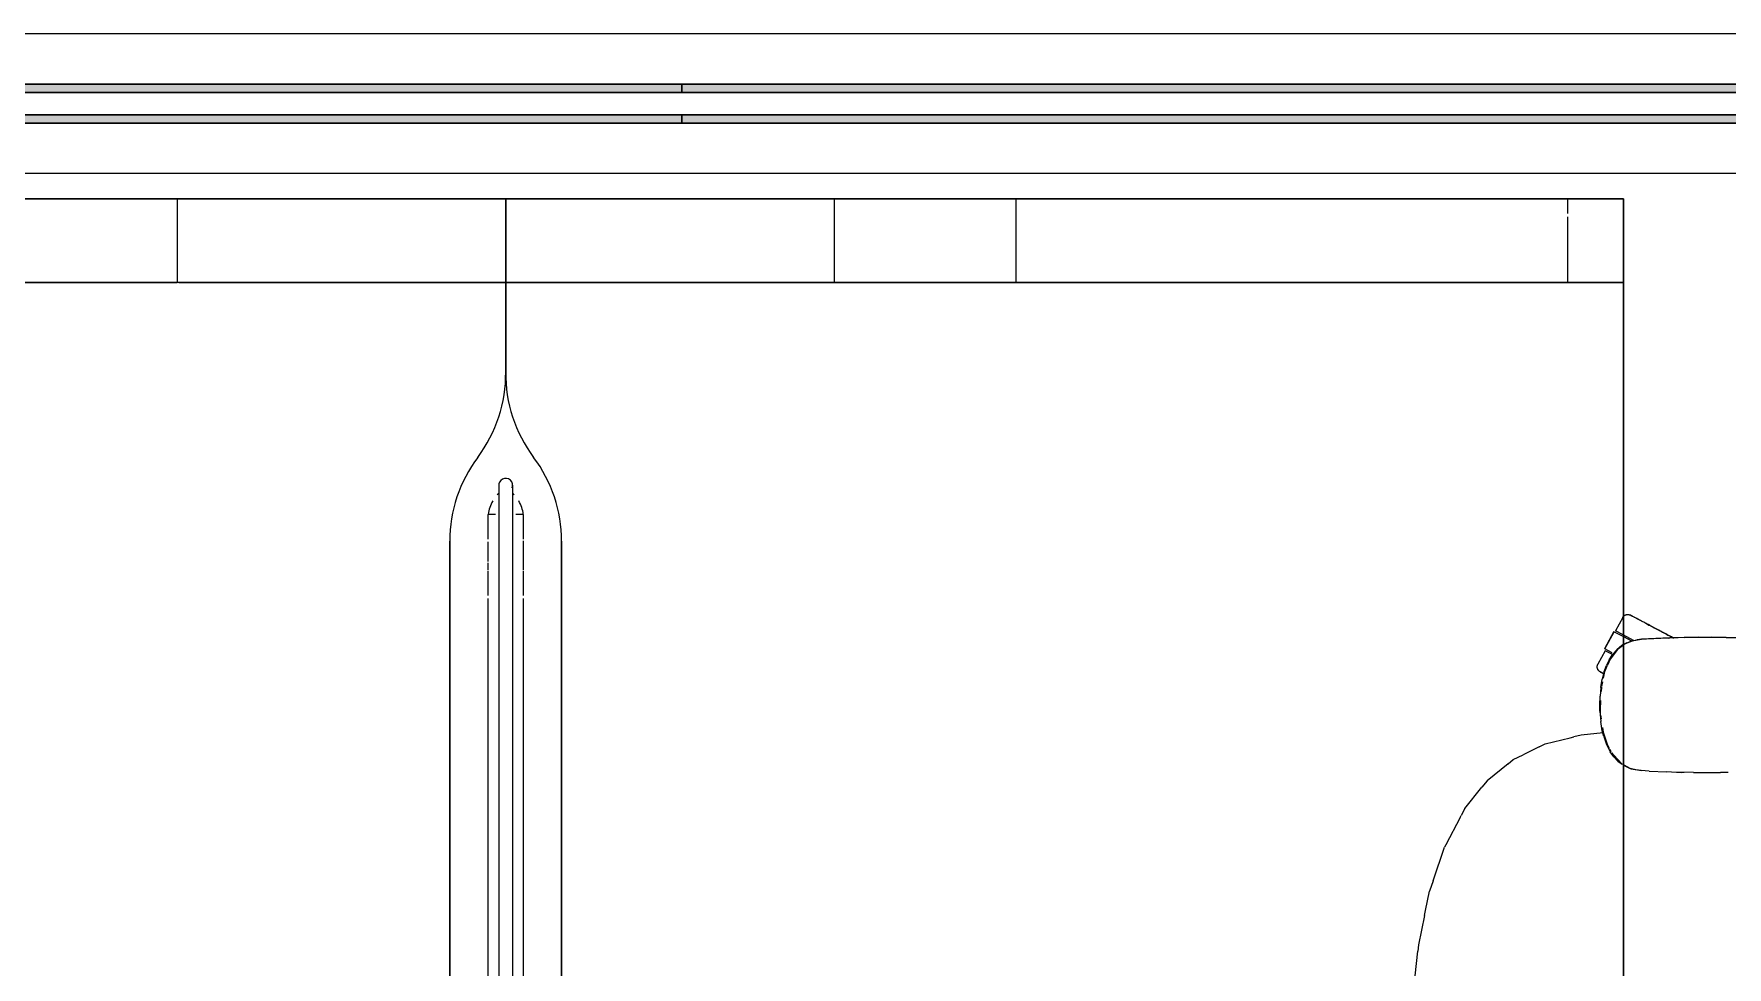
# Model space of a CAD drawing. Header units: millimetres. Extents: x 155927 to 326028, y -36033 to 97293.
# Drawn here: x 186189 to 187401, y 12940 to 13608 of the extents above; entities that cross this region are included whole.
import ezdxf

# ---------------------------------------------------------------- set-up
doc = ezdxf.new("R2010")
doc.units = ezdxf.units.MM
doc.header["$MEASUREMENT"] = 0
for name, color, linetype, lineweight in [('A-GLAZ-CURT', 7, 'CONTINUOUS', 9), ('A-GLAZ-CWMG', 7, 'CONTINUOUS', 9), ('G-IMPT', 8, 'CONTINUOUS', 9), ('I-FURN', 8, 'CONTINUOUS', 9)]:
    doc.layers.add(name, color=color, linetype=linetype, lineweight=lineweight)

msp = doc.modelspace()

# ---------------------------------------------------------------- hatches: boundary and pattern name
at = {"layer": 'A-GLAZ-CURT'}
h = msp.add_hatch(color=256, dxfattribs=at)
h.paths.add_polyline_path([(185802.8, 13571.6), (185802.8, 13565.6), (186652.8, 13565.6), (186652.8, 13571.6)], flags=0)
h.paths.add_polyline_path([(185802.8, 13549.6), (185802.8, 13543.6), (186652.8, 13543.6), (186652.8, 13549.6)], flags=0)
h = msp.add_hatch(color=256, dxfattribs=at)
h.paths.add_polyline_path([(187202.6, 13543.6), (187552.8, 13543.6), (187552.8, 13549.6), (186652.8, 13549.6), (186652.8, 13543.6)], flags=0)
h.paths.add_polyline_path([(187552.8, 13565.6), (187552.8, 13571.6), (186652.8, 13571.6), (186652.8, 13565.6), (187202.6, 13565.6)], flags=0)

# ---------------------------------------------------------------- linework, layer by layer
at = {"layer": 'A-GLAZ-CURT', "lineweight": 30}
for p, q in [((186652.8, 13571.6), (185802.8, 13571.6)), ((185802.8, 13565.6), (186652.8, 13565.6)), ((186652.8, 13565.6), (186652.8, 13571.6)), ((187552.8, 13571.6), (186652.8, 13571.6)), ((186652.8, 13571.6), (186652.8, 13565.6)), ((186652.8, 13565.6), (187552.8, 13565.6)), ((186652.8, 13549.6), (185802.8, 13549.6)), ((186652.8, 13543.6), (186652.8, 13549.6)), ((187552.8, 13549.6), (186652.8, 13549.6)), ((186652.8, 13549.6), (186652.8, 13543.6)), ((185802.8, 13543.6), (186652.8, 13543.6)), ((186652.8, 13543.6), (187552.8, 13543.6))]:
    msp.add_line(p, q, dxfattribs=at)
at = {"layer": 'A-GLAZ-CWMG'}
for p, q in [((186652.8, 13607.6), (185802.8, 13607.6)), ((187552.8, 13607.6), (186652.8, 13607.6)), ((186652.8, 13507.6), (185802.8, 13507.6)), ((187552.8, 13507.6), (186652.8, 13507.6))]:
    msp.add_line(p, q, dxfattribs=at)
at = {"layer": 'G-IMPT'}
for p, q in [((187334.1, 13173.6), (187327.9, 13171.2)), ((187329, 13171.8), (187332.6, 13173.2)), ((187333.9, 13173.6), (187332.6, 13173.2)), ((187333.9, 13173.6), (187336.3, 13174)), ((187334.1, 13173.6), (187338, 13174.2)), ((187338, 13174.3), (187336.3, 13174)), ((187359.8, 13175.4), (187338, 13174.3)), ((187358.6, 13175.3), (187338, 13174.3)), ((187338, 13174.3), (187339.6, 13174.4)), ((187359.8, 13175.4), (187339.6, 13174.4)), ((187380, 13175.9), (187358.6, 13175.3)), ((187370.1, 13175.7), (187358.6, 13175.3)), ((187358.6, 13175.3), (187359.8, 13175.4)), ((187380, 13175.9), (187359.8, 13175.4)), ((187380, 13175.9), (187370.1, 13175.7)), ((187370.1, 13175.7), (187389.3, 13175.9)), ((187400.1, 13175.8), (187370.1, 13175.7)), ((187377.9, 13175.8), (187376, 13175.8)), ((187380, 13175.8), (187377.9, 13175.8)), ((187400.1, 13175.8), (187380, 13175.9)), ((187400.1, 13175.8), (187389.3, 13175.9)), ((187400.1, 13175.8), (187408.6, 13175.6)), ((187317.1, 13160.2), (187315.2, 13155.8)), ((187316.5, 13159.7), (187319.1, 13163.8)), ((187322.3, 13167), (187317.1, 13160.2)), ((187319.1, 13163.8), (187321.8, 13166.8)), ((187325.5, 13169.9), (187321.8, 13166.8)), ((187326.7, 13170.3), (187322.3, 13167)), ((187326.7, 13170.6), (187325.5, 13169.9)), ((187329, 13171.8), (187326.7, 13170.6)), ((187327.9, 13171.2), (187326.7, 13170.3)), ((187312.9, 13151.3), (187311.5, 13145.8)), ((187312.9, 13150.2), (187312.2, 13146.7)), ((187312.9, 13150.2), (187315.2, 13155.8)), ((187312.9, 13151.3), (187314.5, 13155.6)), ((187316.5, 13159.7), (187314.5, 13155.6)), ((187310.5, 13139.9), (187309.9, 13133.8)), ((187310.5, 13139.9), (187311.5, 13145.8)), ((187310.9, 13140.2), (187310.7, 13137)), ((187311.6, 13144), (187311, 13140.7)), ((187309.7, 13127.4), (187309.9, 13133.8)), ((187309.8, 13122.9), (187309.7, 13127.4)), ((187310.3, 13130.5), (187310.1, 13127.4)), ((187310.3, 13120.2), (187310.1, 13127.4)), ((187309.8, 13122.9), (187310.4, 13115.6)), ((187310.3, 13120.2), (187310.7, 13117.5)), ((187311.5, 13108.8), (187310.4, 13115.6)), ((187266.3, 13097.5), (187270.7, 13099.6)), ((187270.7, 13099.6), (187288.6, 13104)), ((187288.6, 13104), (187291, 13104.6)), ((187296.3, 13105.9), (187291, 13104.6)), ((187312.2, 13107.4), (187296.3, 13105.9)), ((187312.5, 13104.9), (187311.5, 13108.8)), ((187311.6, 13111.3), (187312, 13108)), ((187312, 13108), (187315.1, 13098.6)), ((187312.5, 13104.9), (187314.2, 13099.8)), ((187314.2, 13099.8), (187316.4, 13095.2)), ((187244.1, 13085.3), (187247.7, 13088.3)), ((187247.7, 13088.3), (187254.9, 13091.8)), ((187266.3, 13097.5), (187254.9, 13091.8)), ((187315.1, 13098.6), (187316.3, 13096.5)), ((187316.4, 13095.2), (187317.2, 13093.8)), ((187316.8, 13095.7), (187317.7, 13094.2)), ((187319.7, 13090.3), (187317.2, 13093.8)), ((187318.2, 13093.4), (187320, 13090.3)), ((187318.8, 13092.4), (187320.1, 13090.9)), ((187318.8, 13092.4), (187325.8, 13085)), ((187322.5, 13087.3), (187319.7, 13090.3)), ((187320, 13090.3), (187325.8, 13085)), ((187320.3, 13090.8), (187323.3, 13087.2)), ((187244.1, 13085.3), (187229.1, 13073.2)), ((187322.5, 13087.3), (187323.9, 13086.2)), ((187325.8, 13085), (187323.3, 13087.2)), ((187325.6, 13084.9), (187323.9, 13086.2)), ((187325.8, 13084.9), (187325.8, 13085)), ((187328, 13083.9), (187326.7, 13084.5)), ((187327.1, 13084), (187331.4, 13082)), ((187328, 13083.9), (187332.2, 13081.8)), ((187335.4, 13080.9), (187331.4, 13082)), ((187332.2, 13081.8), (187339.6, 13080.4)), ((187339.4, 13080.4), (187335.4, 13080.9)), ((187345, 13080.1), (187339.4, 13080.4)), ((187345, 13080.1), (187357.6, 13079.5)), ((187361.1, 13079.4), (187357.6, 13079.5)), ((187376.8, 13079), (187361.1, 13079.4)), ((187364.5, 13079.3), (187367.9, 13079.2)), ((187370.1, 13079.2), (187367.9, 13079.2)), ((187376.8, 13079), (187381.3, 13079)), ((187381.3, 13079), (187396, 13079)), ((187401.5, 13079), (187396, 13079)), ((187213.1, 13053.4), (187225.3, 13068.5)), ((187229.1, 13073.2), (187225.3, 13068.5)), ((187213.1, 13053.4), (187210.4, 13048.2)), ((187209.7, 13046.9), (187199.4, 13027.4)), ((187209.7, 13046.9), (187210.4, 13048.2)), ((187199.4, 13027.4), (187198.5, 13025.7)), ((187190.4, 13001.6), (187198.5, 13025.7)), ((187185, 12980.4), (187187.9, 12994.2)), ((187190.4, 13001.6), (187187.9, 12994.2)), ((187184.2, 12976.7), (187185, 12980.4)), ((187184.2, 12976.7), (187179.9, 12955.7)), ((187179.9, 12955.7), (187179.4, 12951.3)), ((187175.3, 12913.9), (187179.4, 12951.3))]:
    msp.add_line(p, q, dxfattribs=at)
at = {"layer": 'I-FURN'}
for p, q in [((186526.7, 13489.6), (185726.7, 13489.6)), ((185726.7, 13489.6), (186526.7, 13489.6)), ((186291.7, 13489.6), (185766.7, 13489.6)), ((186161.4, 13489.6), (186291.7, 13489.6)), ((186291.7, 13489.6), (186761.7, 13489.6)), ((186291.7, 13489.6), (186291.7, 13429.6)), ((186291.7, 13489.6), (186291.7, 13429.6)), ((187286.7, 13489.6), (186292.7, 13489.6)), ((186526.7, 13489.6), (186526.7, 13365.7)), ((187326.7, 13489.6), (186526.7, 13489.6)), ((186526.7, 13489.6), (187326.7, 13489.6)), ((186526.7, 13365.7), (186526.7, 13489.6)), ((186526.7, 13365.7), (186526.7, 13489.6)), ((186526.7, 13489.6), (186526.7, 13365.7)), ((186761.7, 13489.6), (186891.7, 13489.6)), ((186761.7, 13489.6), (186761.7, 13429.6)), ((186761.7, 13489.6), (186761.7, 13429.6)), ((186891.7, 13489.6), (187326.7, 13489.6)), ((186891.7, 13489.6), (186891.7, 13429.6)), ((186891.7, 13489.6), (186891.7, 13429.6)), ((187326.7, 13489.6), (187286.7, 13489.6)), ((187286.7, 13489.6), (187286.7, 13479)), ((187286.7, 13489.6), (187286.7, 13479)), ((187326.7, 12089.6), (187326.7, 13489.6)), ((187326.7, 13489.6), (187326.7, 12089.6)), ((187326.7, 13429.6), (187326.7, 13489.6)), ((187326.7, 13489.6), (187326.7, 13429.6)), ((187286.7, 13476.7), (187286.7, 13429.6)), ((187286.7, 13476.7), (187286.7, 13429.6)), ((185766.7, 13429.6), (186291.7, 13429.6)), ((186291.7, 13429.6), (186161.4, 13429.6)), ((186761.7, 13429.6), (186291.7, 13429.6)), ((186292.7, 13429.6), (187286.7, 13429.6)), ((186891.7, 13429.6), (186761.7, 13429.6)), ((187326.7, 13429.6), (186891.7, 13429.6)), ((187286.7, 13429.6), (187326.7, 13429.6)), ((186521.7, 13284.6), (186521.7, 13284.5)), ((186521.7, 13284.5), (186521.7, 13284.4)), ((186521.7, 13284.4), (186521.7, 13284)), ((186521.7, 13284), (186521.7, 13283.6)), ((186521.7, 13283.6), (186521.7, 13283)), ((186521.7, 13283), (186521.7, 13282.3)), ((186521.7, 13282.3), (186521.7, 13281.5)), ((186521.7, 13281.5), (186521.7, 13280.5)), ((186531.7, 13284.5), (186531.7, 13284.6)), ((186531.7, 13284.6), (186531.7, 13284.6)), ((186531.7, 13284.3), (186531.7, 13284.5)), ((186531.7, 13283.9), (186531.7, 13284.3)), ((186531.7, 13283.4), (186531.7, 13283.9)), ((186531.7, 13282.8), (186531.7, 13283.4)), ((186531.7, 13282.1), (186531.7, 13282.8)), ((186531.7, 13281.2), (186531.7, 13282.1)), ((186531.7, 13280.2), (186531.7, 13281.2)), ((186521.7, 13280.5), (186521.7, 13279.4)), ((186521.7, 13279.4), (186521.7, 13278.2)), ((186521.7, 13278.2), (186521.7, 13276.9)), ((186521.7, 13276.9), (186521.7, 13275.5)), ((186521.7, 13275.5), (186521.7, 13273.9)), ((186521.7, 13273.9), (186521.7, 13272.3)), ((186521.7, 13272.3), (186521.7, 13270.5)), ((186521.7, 13270.5), (186521.7, 13268.6)), ((186531.7, 13279.1), (186531.7, 13280.2)), ((186531.7, 13277.9), (186531.7, 13279.1)), ((186531.7, 13276.5), (186531.7, 13277.9)), ((186531.7, 13275.1), (186531.7, 13276.5)), ((186531.7, 13273.5), (186531.7, 13275.1)), ((186531.7, 13271.8), (186531.7, 13273.5)), ((186531.7, 13270), (186531.7, 13271.8)), ((186531.7, 13268.1), (186531.7, 13270)), ((186519.4, 13263.7), (186514.2, 13263.7)), ((186514.2, 13246.1), (186514.2, 13263.7)), ((186514.2, 13258.1), (186514.2, 13259.1)), ((186521.7, 13268.6), (186521.7, 13266.6)), ((186521.7, 13266.6), (186521.7, 13264.5)), ((186521.7, 13264.5), (186521.7, 13262.3)), ((186521.7, 13262.3), (186521.7, 13260.1)), ((186521.7, 13260.1), (186521.7, 13257.7)), ((186521.7, 13257.7), (186521.7, 13255.3)), ((186531.7, 13266.1), (186531.7, 13268.1)), ((186531.7, 13264), (186531.7, 13266.1)), ((186531.7, 13261.7), (186531.7, 13264)), ((186531.7, 13259.4), (186531.7, 13261.7)), ((186531.7, 13257.1), (186531.7, 13259.4)), ((186531.7, 13254.6), (186531.7, 13257.1)), ((186539.2, 13263.7), (186534, 13263.7)), ((186539.2, 13263.7), (186539.2, 13246.1)), ((186539.2, 13259.1), (186539.2, 13258.1)), ((186521.7, 13255.3), (186521.7, 13252.7)), ((186521.7, 13252.7), (186521.7, 13250.1)), ((186521.7, 13250.1), (186521.7, 13247.4)), ((186521.7, 13247.4), (186521.7, 13244.7)), ((186531.7, 13252), (186531.7, 13254.6)), ((186531.7, 13249.4), (186531.7, 13252)), ((186531.7, 13246.7), (186531.7, 13249.4)), ((186531.7, 13243.9), (186531.7, 13246.7)), ((186486.7, 12556.4), (186486.7, 13244.6)), ((186486.7, 13244.6), (186486.7, 12556.4)), ((186514.2, 13230), (186514.2, 13244.2)), ((186521.7, 13244.7), (186521.7, 13241.8)), ((186521.7, 13241.8), (186521.7, 13239)), ((186521.7, 13239), (186521.7, 13236)), ((186521.7, 13236), (186521.7, 13233)), ((186521.7, 13233), (186521.7, 13230)), ((186531.7, 13241.1), (186531.7, 13243.9)), ((186531.7, 13238.2), (186531.7, 13241.1)), ((186531.7, 13235.2), (186531.7, 13238.2)), ((186531.7, 13232.2), (186531.7, 13235.2)), ((186539.2, 13244.8), (186539.2, 13228.9)), ((186566.7, 13244.6), (186566.7, 12556.4)), ((186566.7, 12556.4), (186566.7, 13244.6)), ((186514.2, 13224.2), (186514.2, 13229.1)), ((186514.2, 13205.7), (186514.2, 13223.5)), ((186521.7, 13230), (186521.7, 13226.9)), ((186521.7, 13226.9), (186521.7, 13223.8)), ((186521.7, 13223.8), (186521.7, 13220.6)), ((186521.7, 13220.6), (186521.7, 13217.5)), ((186531.7, 13229.2), (186531.7, 13232.2)), ((186531.7, 13226.1), (186531.7, 13229.2)), ((186531.7, 13222.9), (186531.7, 13226.1)), ((186531.7, 13219.8), (186531.7, 13222.9)), ((186539.2, 13229.1), (186539.2, 13224.2)), ((186539.2, 13223.5), (186539.2, 13205.7)), ((186521.7, 13217.5), (186521.7, 13214.3)), ((186521.7, 13214.3), (186521.7, 13211)), ((186521.7, 13211), (186521.7, 13207.8)), ((186531.7, 13216.6), (186531.7, 13219.8)), ((186531.7, 13213.4), (186531.7, 13216.6)), ((186531.7, 13210.2), (186531.7, 13213.4)), ((186531.7, 13206.9), (186531.7, 13210.2)), ((186514.2, 12365.5), (186514.2, 13203.7)), ((186521.7, 13207.8), (186521.7, 13204.6)), ((186521.7, 13204.6), (186521.7, 13203.7)), ((186521.7, 13203.7), (186521.7, 12365.5)), ((186531.7, 13203.7), (186531.7, 13206.9)), ((186531.7, 12365.5), (186531.7, 13203.7)), ((186539.2, 13203.7), (186539.2, 12365.5)), ((187326.2, 13190), (187321, 13180.4)), ((187326.2, 13190.2), (187326.3, 13190.3)), ((187326.2, 13190), (187326.2, 13190.2)), ((187326.3, 13190.3), (187326.4, 13190.5)), ((187326.4, 13190.5), (187326.5, 13190.6)), ((187326.5, 13190.6), (187326.6, 13190.7)), ((187326.6, 13190.7), (187326.7, 13190.8)), ((187326.7, 13190.8), (187326.8, 13191)), ((187326.8, 13191), (187326.9, 13191.1)), ((187326.9, 13191.1), (187327.1, 13191.2)), ((187327.1, 13191.2), (187327.2, 13191.3)), ((187327.2, 13191.3), (187327.3, 13191.4)), ((187327.3, 13191.4), (187327.4, 13191.5)), ((187327.4, 13191.5), (187327.6, 13191.6)), ((187327.6, 13191.6), (187327.7, 13191.6)), ((187327.7, 13191.6), (187327.8, 13191.7)), ((187327.8, 13191.7), (187328, 13191.8)), ((187328, 13191.8), (187328.1, 13191.9)), ((187328.1, 13191.9), (187328.3, 13191.9)), ((187328.3, 13191.9), (187328.4, 13192)), ((187328.4, 13192), (187328.6, 13192)), ((187328.6, 13192), (187328.7, 13192.1)), ((187328.7, 13192.1), (187328.9, 13192.1)), ((187328.9, 13192.1), (187329.1, 13192.1)), ((187329.1, 13192.1), (187329.2, 13192.2)), ((187329.2, 13192.2), (187329.4, 13192.2)), ((187329.4, 13192.2), (187329.5, 13192.2)), ((187329.5, 13192.2), (187329.7, 13192.2)), ((187329.7, 13192.2), (187329.9, 13192.2)), ((187329.9, 13192.2), (187330, 13192.2)), ((187330, 13192.2), (187330.2, 13192.2)), ((187330.2, 13192.2), (187330.3, 13192.1)), ((187330.3, 13192.1), (187330.5, 13192.1)), ((187330.5, 13192.1), (187330.7, 13192.1)), ((187330.7, 13192.1), (187330.8, 13192)), ((187330.8, 13192), (187331, 13192)), ((187331, 13192), (187331.1, 13191.9)), ((187331.1, 13191.9), (187331.3, 13191.9)), ((187331.3, 13191.9), (187331.4, 13191.8)), ((187331.4, 13191.8), (187331.6, 13191.7)), ((187331.6, 13191.7), (187331.6, 13191.7)), ((187331.6, 13191.7), (187331.6, 13191.7)), ((187331.6, 13191.7), (187331.7, 13191.7)), ((187331.7, 13191.7), (187331.6, 13191.7)), ((187331.6, 13191.7), (187331.6, 13191.7)), ((187331.7, 13191.7), (187331.8, 13191.6)), ((187331.7, 13191.6), (187331.7, 13191.7)), ((187331.9, 13191.6), (187331.7, 13191.6)), ((187331.8, 13191.6), (187331.9, 13191.5)), ((187332, 13191.5), (187331.9, 13191.6)), ((187331.9, 13191.5), (187332.1, 13191.4)), ((187332.2, 13191.4), (187332, 13191.5)), ((187332.1, 13191.4), (187332.3, 13191.3)), ((187332.5, 13191.3), (187332.2, 13191.4)), ((187332.3, 13191.3), (187332.6, 13191.2)), ((187332.7, 13191.1), (187332.5, 13191.3)), ((187332.6, 13191.2), (187332.9, 13191)), ((187333.1, 13190.9), (187332.7, 13191.1)), ((187332.9, 13191), (187333.2, 13190.9)), ((187333.4, 13190.7), (187333.1, 13190.9)), ((187333.2, 13190.9), (187333.6, 13190.7)), ((187333.8, 13190.5), (187333.4, 13190.7)), ((187333.6, 13190.7), (187334, 13190.4)), ((187334.2, 13190.3), (187333.8, 13190.5)), ((187334, 13190.4), (187334.4, 13190.2)), ((187334.7, 13190.1), (187334.2, 13190.3)), ((187334.4, 13190.2), (187334.9, 13189.9)), ((187335.2, 13189.8), (187334.7, 13190.1)), ((187334.9, 13189.9), (187335.4, 13189.7)), ((187335.7, 13189.5), (187335.2, 13189.8)), ((187335.4, 13189.7), (187336, 13189.4)), ((187336.3, 13189.2), (187335.7, 13189.5)), ((187336, 13189.4), (187336.6, 13189.1)), ((187336.9, 13188.9), (187336.3, 13189.2)), ((187337.5, 13188.6), (187336.9, 13188.9)), ((187338.2, 13188.2), (187337.5, 13188.6)), ((187338.9, 13187.8), (187338.2, 13188.2)), ((187339.6, 13187.4), (187338.9, 13187.8)), ((187340.4, 13187), (187339.6, 13187.4)), ((187341.2, 13186.6), (187340.4, 13187)), ((187342, 13186.2), (187341.2, 13186.6)), ((187342.8, 13185.8), (187342, 13186.2)), ((187342.3, 13186), (187343.2, 13185.6)), ((187343.6, 13185.3), (187342.8, 13185.8)), ((187343.2, 13185.6), (187344, 13185.1)), ((187344.5, 13184.9), (187343.6, 13185.3)), ((187344, 13185.1), (187344.9, 13184.6)), ((187345.4, 13184.4), (187344.5, 13184.9)), ((187344.9, 13184.6), (187345.8, 13184.2)), ((187346.3, 13183.9), (187345.4, 13184.4)), ((187319.7, 13179.9), (187313.1, 13167.6)), ((187313.3, 13167.5), (187319.9, 13179.8)), ((187319.9, 13179.8), (187326.6, 13176.3)), ((187326.3, 13177.5), (187321, 13180.4)), ((187333.7, 13173.6), (187326.3, 13177.5)), ((187326.6, 13176.3), (187332.4, 13173.2)), ((187345.8, 13184.2), (187346.7, 13183.7)), ((187347.2, 13183.4), (187346.3, 13183.9)), ((187346.7, 13183.7), (187347.6, 13183.2)), ((187348.1, 13182.9), (187347.2, 13183.4)), ((187347.6, 13183.2), (187348.6, 13182.7)), ((187349.1, 13182.4), (187348.1, 13182.9)), ((187348.6, 13182.7), (187349.5, 13182.2)), ((187350.1, 13181.9), (187349.1, 13182.4)), ((187349.5, 13182.2), (187350.5, 13181.7)), ((187351, 13181.4), (187350.1, 13181.9)), ((187350.5, 13181.7), (187351.5, 13181.1)), ((187352, 13180.9), (187351, 13181.4)), ((187351.5, 13181.1), (187352.5, 13180.6)), ((187353, 13180.3), (187352, 13180.9)), ((187352.5, 13180.6), (187353.5, 13180.1)), ((187354, 13179.8), (187353, 13180.3)), ((187353.5, 13180.1), (187354.5, 13179.6)), ((187355, 13179.3), (187354, 13179.8)), ((187354.5, 13179.6), (187355.5, 13179)), ((187356, 13178.7), (187355, 13179.3)), ((187355.5, 13179), (187356.5, 13178.5)), ((187357, 13178.2), (187356, 13178.7)), ((187356.5, 13178.5), (187357.5, 13178)), ((187358, 13177.7), (187357, 13178.2)), ((187357.5, 13178), (187358.5, 13177.4)), ((187359, 13177.1), (187358, 13177.7)), ((187358.5, 13177.4), (187359.5, 13176.9)), ((187360, 13176.6), (187359, 13177.1)), ((187359.5, 13176.9), (187360.5, 13176.4)), ((187361, 13176.1), (187360, 13176.6)), ((187360.5, 13176.4), (187361.5, 13175.8)), ((187362, 13175.5), (187361, 13176.1)), ((187361.5, 13175.8), (187362.5, 13175.3)), ((187313.5, 13166.2), (187308.3, 13156.5)), ((187318.6, 13164.6), (187313.3, 13167.5)), ((187318.7, 13163.5), (187313.5, 13166.2)), ((187307.9, 13155.3), (187308, 13155.4)), ((187307.9, 13155.1), (187307.9, 13155.3)), ((187307.9, 13155), (187307.9, 13155.1)), ((187307.9, 13154.8), (187307.9, 13155)), ((187307.9, 13154.6), (187307.9, 13154.8)), ((187307.9, 13154.5), (187307.9, 13154.6)), ((187307.9, 13154.3), (187307.9, 13154.5)), ((187307.9, 13154.2), (187307.9, 13154.3)), ((187307.9, 13154), (187307.9, 13154.2)), ((187308, 13153.8), (187307.9, 13154)), ((187308, 13155.8), (187308.1, 13155.9)), ((187308, 13155.6), (187308, 13155.8)), ((187308, 13155.4), (187308, 13155.6)), ((187308, 13153.7), (187308, 13153.8)), ((187308, 13153.5), (187308, 13153.7)), ((187308.1, 13153.4), (187308, 13153.5)), ((187308.1, 13156.1), (187308.2, 13156.2)), ((187308.1, 13155.9), (187308.1, 13156.1)), ((187308.1, 13153.2), (187308.1, 13153.4)), ((187308.2, 13153.1), (187308.1, 13153.2)), ((187308.2, 13156.2), (187308.3, 13156.4)), ((187308.3, 13152.9), (187308.2, 13153.1)), ((187308.3, 13156.4), (187308.3, 13156.5)), ((187308.3, 13156.5), (187308.3, 13156.5)), ((187308.3, 13152.8), (187308.3, 13152.9)), ((187308.4, 13152.6), (187308.3, 13152.8)), ((187308.5, 13152.5), (187308.4, 13152.6)), ((187308.6, 13152.4), (187308.5, 13152.5)), ((187308.7, 13152.2), (187308.6, 13152.4)), ((187308.8, 13152.1), (187308.7, 13152.2)), ((187308.9, 13152), (187308.8, 13152.1)), ((187309, 13151.9), (187308.9, 13152)), ((187309.1, 13151.8), (187309, 13151.9)), ((187309.2, 13151.6), (187309.1, 13151.8)), ((187309.3, 13151.5), (187309.2, 13151.6)), ((187309.5, 13151.4), (187309.3, 13151.5)), ((187309.6, 13151.3), (187309.5, 13151.4)), ((187309.7, 13151.3), (187309.6, 13151.3)), ((187309.9, 13151.2), (187309.7, 13151.3)), ((187310, 13151.1), (187309.9, 13151.2)), ((187310.1, 13151.1), (187310, 13151.1)), ((187310, 13151.1), (187310, 13151.1)), ((187310, 13151.1), (187310, 13151.1)), ((187310, 13151.1), (187310.1, 13151.1)), ((187310.1, 13151), (187310.1, 13151.1)), ((187310.1, 13151.1), (187310.2, 13151)), ((187310.3, 13151), (187310.1, 13151)), ((187310.2, 13151), (187310.3, 13150.9)), ((187310.4, 13150.9), (187310.3, 13151)), ((187310.3, 13150.9), (187310.5, 13150.8)), ((187310.6, 13150.8), (187310.4, 13150.9)), ((187310.5, 13150.8), (187310.7, 13150.7)), ((187310.9, 13150.6), (187310.6, 13150.8)), ((187310.7, 13150.7), (187311, 13150.6)), ((187311.1, 13150.5), (187310.9, 13150.6)), ((187311, 13150.6), (187311.3, 13150.4)), ((187311.5, 13150.3), (187311.1, 13150.5)), ((187311.3, 13150.4), (187311.6, 13150.2)), ((187311.8, 13150.1), (187311.5, 13150.3)), ((187311.6, 13150.2), (187312, 13150)), ((187312.2, 13149.9), (187311.8, 13150.1)), ((187312, 13150), (187312.4, 13149.8)), ((187312.6, 13149.7), (187312.2, 13149.9))]:
    msp.add_line(p, q, dxfattribs=at)
for centre, radius, start, end in [((186426.7, 13364.6), 100, 323.1301, 0.6256), ((186426.7, 13364.6), 100, 323.1301, 0.6256), ((186626.7, 13364.6), 100, 179.3744, 216.8699), ((186626.7, 13364.6), 100, 179.3744, 216.8699), ((186586.7, 13244.6), 100, 143.1301, 180), ((186586.7, 13244.6), 100, 143.1301, 180), ((186466.7, 13244.6), 100, 0, 36.8699), ((186466.7, 13244.6), 100, 0, 36.8699), ((186526.7, 13284.6), 5, 338.1748, 186.9152), ((186537.7, 13261.4), 23.6, 149.1436, 174.3336), ((186526.7, 13271.8), 8.51, 125.5405, 136.5486), ((186526.7, 13271.8), 8.51, 43.4514, 54.4595), ((186515.8, 13261.4), 23.6, 5.6664, 30.8564)]:
    msp.add_arc(centre, radius, start, end, dxfattribs=at)

doc.saveas('drawing.dxf')
